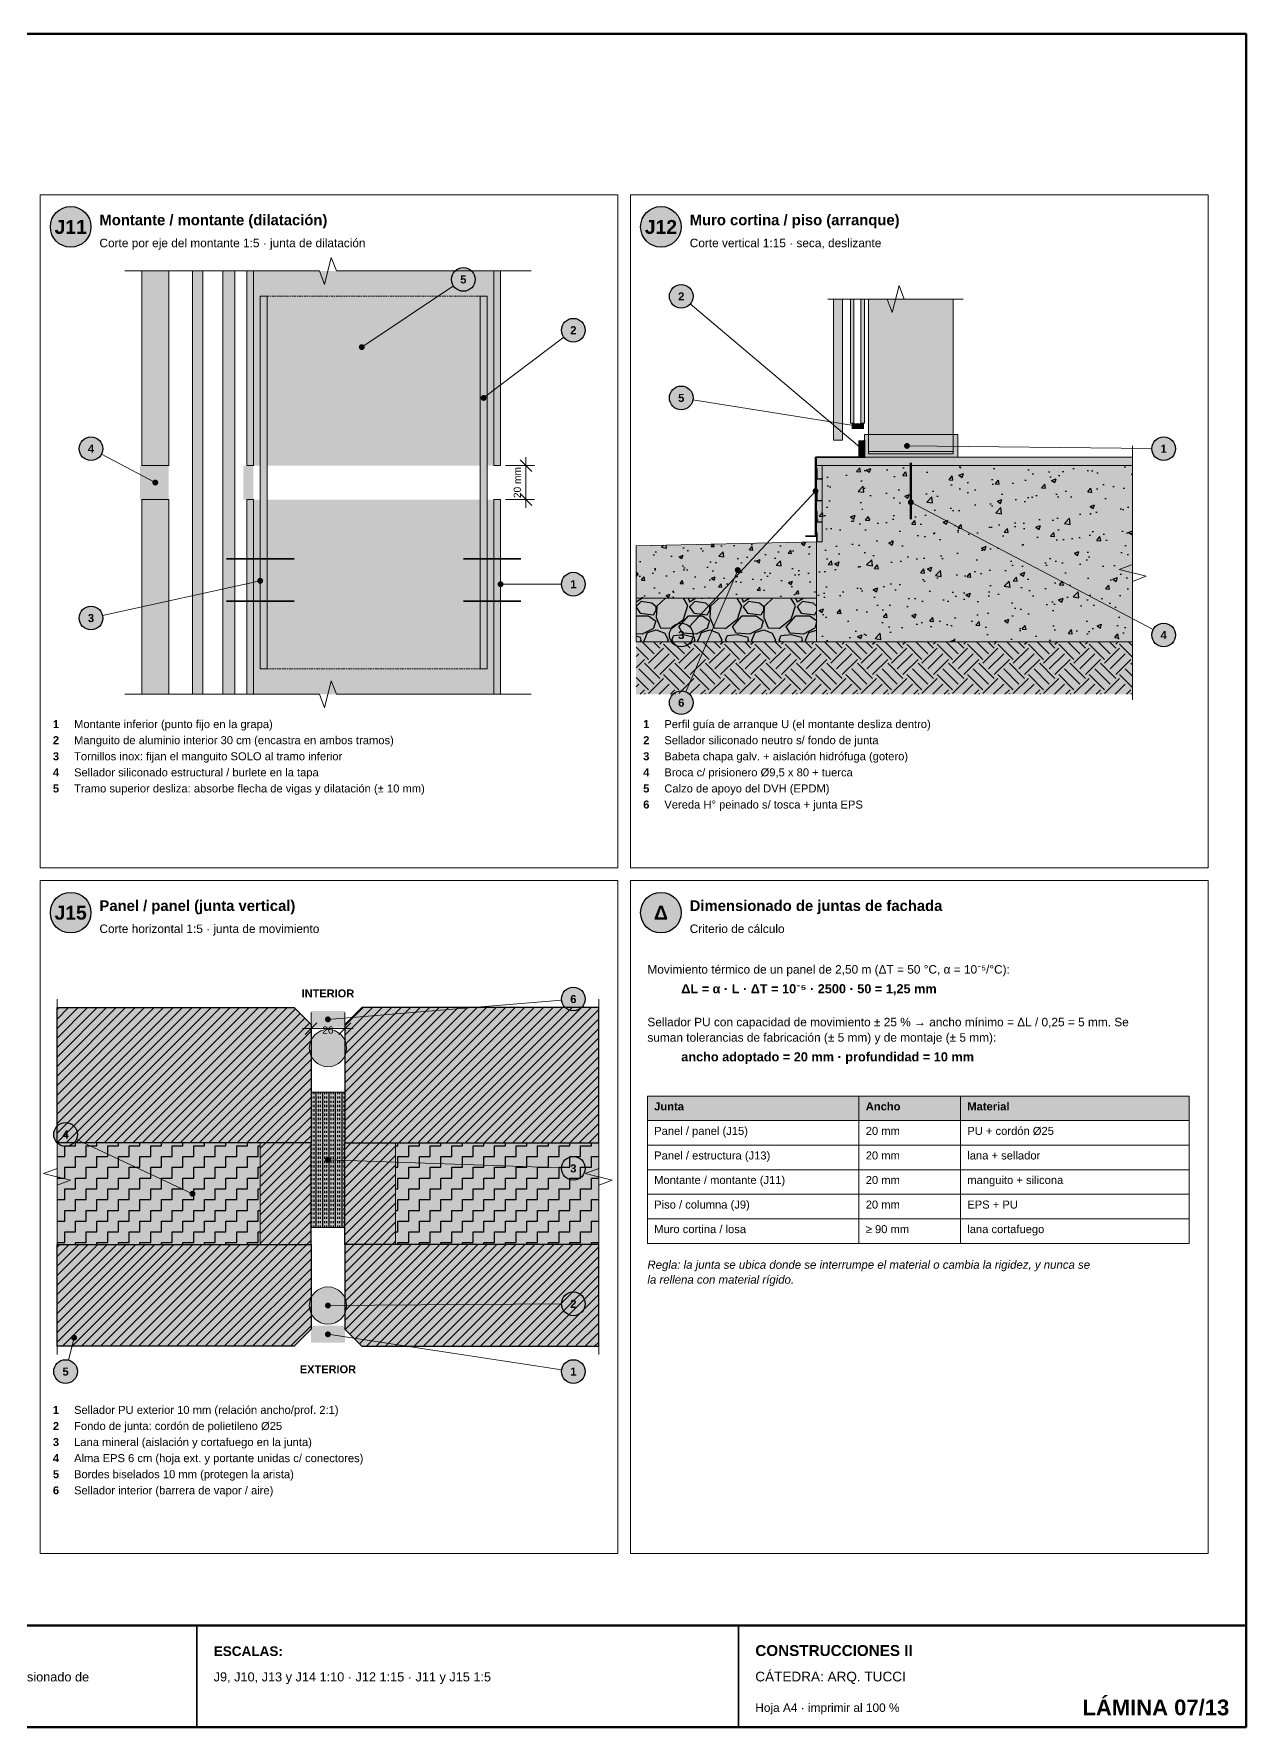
# Model space of a CAD drawing. Header units: millimetres. Extents: x 5 to 292, y 5 to 205.
# Drawn here: x 148.8 to 292, y 5 to 205 of the extents above; entities that cross this region are included whole.
import ezdxf
from ezdxf.enums import TextEntityAlignment as Align

# ---------------------------------------------------------------- set-up
doc = ezdxf.new("R2010")
doc.units = ezdxf.units.MM
doc.linetypes.add('DASHED', pattern=[1.524, 1.27, -0.254])
for name, color, linetype in [('CONTORNOS', 7, 'Continuous'), ('CONTORNOS-RAYADO', 8, 'Continuous'), ('CONTORNOS-RELLENO', 9, 'Continuous'), ('COTAS', 7, 'Continuous'), ('LINEAS', 7, 'Continuous'), ('LINEAS-RELLENO', 9, 'Continuous'), ('MARCO', 7, 'Continuous'), ('REFERENCIAS', 7, 'Continuous'), ('REFERENCIAS-RELLENO', 9, 'Continuous'), ('TABLAS', 7, 'Continuous'), ('TABLAS-RELLENO', 9, 'Continuous'), ('TEXTOS', 7, 'Continuous')]:
    doc.layers.add(name, color=color, linetype=linetype)
doc.styles.add('ARIAL', font='arial.ttf')
doc.styles.add('ARIAL-CURSIVA', font='ariali.ttf')
doc.styles.add('ARIAL-NEGRITA', font='arialbd.ttf')

msp = doc.modelspace()

# ---------------------------------------------------------------- hatches: boundary and pattern name
at = {"layer": 'CONTORNOS-RAYADO'}
h = msp.add_hatch(dxfattribs=at)
h.set_pattern_fill('AR-SAND', color=8, scale=0.015)
h.paths.add_polyline_path([(241.25, 154), (278.58, 154), (278.58, 155), (241.25, 155)])
h = msp.add_hatch(dxfattribs=at)
h.set_pattern_fill('AR-CONC', color=8, scale=0.03)
h.paths.add_polyline_path([(241.25, 133.2), (278.58, 133.2), (278.58, 154), (241.25, 154)])
h = msp.add_hatch(dxfattribs=at)
h.set_pattern_fill('ZIGZAG', color=8, scale=0.2, angle=90)
h.paths.add_polyline_path([(241.25, 145), (241.92, 145), (241.92, 154), (241.25, 154)])
h = msp.add_hatch(dxfattribs=at)
h.set_pattern_fill('AR-CONC', color=8, scale=0.025)
h.paths.add_polyline_path([(219.92, 138.33), (241.25, 138.33), (241.25, 145), (219.92, 144.53)])
h = msp.add_hatch(dxfattribs=at)
h.set_pattern_fill('GRAVEL', color=8, scale=0.25)
h.paths.add_polyline_path([(219.92, 133.2), (241.25, 133.2), (241.25, 138.33), (219.92, 138.33)])
h = msp.add_hatch(dxfattribs=at)
h.set_pattern_fill('EARTH', color=8, scale=0.4, angle=45)
h.paths.add_polyline_path([(219.92, 127), (278.58, 127), (278.58, 133.2), (219.92, 133.2)])
h = msp.add_hatch(dxfattribs=at)
h.set_pattern_fill('ANSI31', color=8, scale=0.25)
h.paths.add_polyline_path([(181.5, 74), (151.5, 74), (151.5, 90), (179.5, 90), (181.5, 88)])
h = msp.add_hatch(dxfattribs=at)
h.set_pattern_fill('ANSI31', color=8, scale=0.25)
h.paths.add_polyline_path([(185.5, 74), (215.5, 74), (215.5, 90), (187.5, 90), (185.5, 88)])
h = msp.add_hatch(dxfattribs=at)
h.set_pattern_fill('INSUL', color=8, scale=0.08, angle=90)
h.paths.add_polyline_path([(181.5, 64), (185.5, 64), (185.5, 80), (181.5, 80)])
h = msp.add_hatch(dxfattribs=at)
h.set_pattern_fill('ZIGZAG', color=8, scale=0.2)
h.paths.add_polyline_path([(151.5, 62), (175.5, 62), (175.5, 74), (151.5, 74)])
h = msp.add_hatch(dxfattribs=at)
h.set_pattern_fill('ANSI31', color=8, scale=0.25)
h.paths.add_polyline_path([(175.5, 62), (181.5, 62), (181.5, 74), (175.5, 74)])
h = msp.add_hatch(dxfattribs=at)
h.set_pattern_fill('ANSI31', color=8, scale=0.25)
h.paths.add_polyline_path([(185.5, 62), (191.5, 62), (191.5, 74), (185.5, 74)])
h = msp.add_hatch(dxfattribs=at)
h.set_pattern_fill('ZIGZAG', color=8, scale=0.2)
h.paths.add_polyline_path([(191.5, 62), (215.5, 62), (215.5, 74), (191.5, 74)])
h = msp.add_hatch(dxfattribs=at)
h.set_pattern_fill('ANSI31', color=8, scale=0.25)
h.paths.add_polyline_path([(181.5, 52), (179.5, 50), (151.5, 50), (151.5, 62), (181.5, 62)])
h = msp.add_hatch(dxfattribs=at)
h.set_pattern_fill('ANSI31', color=8, scale=0.25)
h.paths.add_polyline_path([(185.5, 52), (187.5, 50), (215.5, 50), (215.5, 62), (185.5, 62)])
at = {"layer": 'CONTORNOS-RELLENO', "true_color": 0xb9c0c6}
h = msp.add_hatch(color=9, dxfattribs=at)
h.dxf.hatch_style = 1
h.paths.add_polyline_path([(161.5, 154), (164.7, 154), (164.7, 177), (161.5, 177)])
at = {"layer": 'CONTORNOS-RELLENO', "true_color": 0xbfe3f0}
h = msp.add_hatch(color=254, dxfattribs=at)
h.dxf.hatch_style = 1
h.paths.add_polyline_path([(167.5, 127), (168.7, 127), (168.7, 177), (167.5, 177)])
h = msp.add_hatch(color=254, dxfattribs=at)
h.dxf.hatch_style = 1
h.paths.add_polyline_path([(171.1, 127), (172.5, 127), (172.5, 177), (171.1, 177)])
at = {"layer": 'CONTORNOS-RELLENO', "true_color": 0x9aa3ab}
h = msp.add_hatch(color=253, dxfattribs=at)
h.dxf.hatch_style = 1
h.paths.add_polyline_path([(173.9, 154), (174.7, 154), (174.7, 177), (173.9, 177)])
at = {"layer": 'CONTORNOS-RELLENO', "true_color": 0xf6f7f8}
h = msp.add_hatch(color=7, dxfattribs=at)
h.dxf.hatch_style = 1
h.paths.add_polyline_path([(174.7, 154), (203.1, 154), (203.1, 177), (174.7, 177)])
at = {"layer": 'CONTORNOS-RELLENO', "true_color": 0x9aa3ab}
h = msp.add_hatch(color=253, dxfattribs=at)
h.dxf.hatch_style = 1
h.paths.add_polyline_path([(203.1, 154), (203.9, 154), (203.9, 177), (203.1, 177)])
at = {"layer": 'CONTORNOS-RELLENO', "true_color": 0x7c858d}
h = msp.add_hatch(color=252, dxfattribs=at)
h.dxf.hatch_style = 1
h.paths.add_polyline_path([(175.5, 130), (176.3, 130), (176.3, 174), (175.5, 174)])
h = msp.add_hatch(color=252, dxfattribs=at)
h.dxf.hatch_style = 1
h.paths.add_polyline_path([(201.5, 130), (202.3, 130), (202.3, 174), (201.5, 174)])
at = {"layer": 'CONTORNOS-RELLENO', "true_color": 0xb9c0c6}
h = msp.add_hatch(color=9, dxfattribs=at)
h.dxf.hatch_style = 1
h.paths.add_polyline_path([(243.25, 157), (244.32, 157), (244.32, 173.67), (243.25, 173.67)])
at = {"layer": 'CONTORNOS-RELLENO', "true_color": 0xbfe3f0}
h = msp.add_hatch(color=254, dxfattribs=at)
h.dxf.hatch_style = 1
h.paths.add_polyline_path([(245.25, 159), (245.65, 159), (245.65, 173.67), (245.25, 173.67)])
h = msp.add_hatch(color=254, dxfattribs=at)
h.dxf.hatch_style = 1
h.paths.add_polyline_path([(246.45, 159), (246.92, 159), (246.92, 173.67), (246.45, 173.67)])
at = {"layer": 'CONTORNOS-RELLENO', "true_color": 0xe3e7ea}
h = msp.add_hatch(color=254, dxfattribs=at)
h.dxf.hatch_style = 1
h.paths.add_polyline_path([(247.38, 155.67), (257.38, 155.67), (257.38, 173.67), (247.38, 173.67)])
at = {"layer": 'CONTORNOS-RELLENO', "true_color": 0x333333}
h = msp.add_hatch(color=250, dxfattribs=at)
h.dxf.hatch_style = 1
h.paths.add_polyline_path([(245.38, 158.33), (246.85, 158.33), (246.85, 159), (245.38, 159)])
at = {"layer": 'CONTORNOS-RELLENO', "true_color": 0x111111}
h = msp.add_hatch(color=250, dxfattribs=at)
h.dxf.hatch_style = 1
h.paths.add_polyline_path([(246.18, 155), (246.92, 155), (246.92, 157), (246.18, 157)])
at = {"layer": 'CONTORNOS-RELLENO', "true_color": 0x9aa3ab}
h = msp.add_hatch(color=253, dxfattribs=at)
h.dxf.hatch_style = 1
h.paths.add_polyline_path([(246.92, 155), (257.92, 155), (257.92, 157.67), (246.92, 157.67)])
at = {"layer": 'CONTORNOS-RELLENO', "true_color": 0x111111}
h = msp.add_hatch(color=250, dxfattribs=at)
h.dxf.hatch_style = 1
h.paths.add_polyline_path([(161.3, 150), (164.7, 150), (164.7, 154), (161.3, 154)])
h = msp.add_hatch(color=250, dxfattribs=at)
h.dxf.hatch_style = 1
h.paths.add_polyline_path([(173.5, 150), (174.7, 150), (174.7, 154), (173.5, 154)])
at = {"layer": 'CONTORNOS-RELLENO', "true_color": 0xe9e9e9}
h = msp.add_hatch(color=254, dxfattribs=at)
h.dxf.hatch_style = 1
h.paths.add_polyline_path([(241.25, 154), (278.58, 154), (278.58, 155), (241.25, 155)])
at = {"layer": 'CONTORNOS-RELLENO', "true_color": 0xdedad2}
h = msp.add_hatch(color=254, dxfattribs=at)
h.dxf.hatch_style = 1
h.paths.add_polyline_path([(241.25, 133.2), (278.58, 133.2), (278.58, 154), (241.25, 154)])
at = {"layer": 'CONTORNOS-RELLENO', "true_color": 0xfff5bf}
h = msp.add_hatch(color=254, dxfattribs=at)
h.dxf.hatch_style = 1
h.paths.add_polyline_path([(241.25, 145), (241.92, 145), (241.92, 154), (241.25, 154)])
at = {"layer": 'CONTORNOS-RELLENO', "true_color": 0xb9c0c6}
h = msp.add_hatch(color=9, dxfattribs=at)
h.dxf.hatch_style = 1
h.paths.add_polyline_path([(161.5, 127), (164.7, 127), (164.7, 150), (161.5, 150)])
at = {"layer": 'CONTORNOS-RELLENO', "true_color": 0x9aa3ab}
h = msp.add_hatch(color=253, dxfattribs=at)
h.dxf.hatch_style = 1
h.paths.add_polyline_path([(173.9, 127), (174.7, 127), (174.7, 150), (173.9, 150)])
at = {"layer": 'CONTORNOS-RELLENO', "true_color": 0xf6f7f8}
h = msp.add_hatch(color=7, dxfattribs=at)
h.dxf.hatch_style = 1
h.paths.add_polyline_path([(174.7, 127), (203.1, 127), (203.1, 150), (174.7, 150)])
at = {"layer": 'CONTORNOS-RELLENO', "true_color": 0x9aa3ab}
h = msp.add_hatch(color=253, dxfattribs=at)
h.dxf.hatch_style = 1
h.paths.add_polyline_path([(203.1, 127), (203.9, 127), (203.9, 150), (203.1, 150)])
at = {"layer": 'CONTORNOS-RELLENO', "true_color": 0xe6e4df}
h = msp.add_hatch(color=254, dxfattribs=at)
h.dxf.hatch_style = 1
h.paths.add_polyline_path([(219.92, 138.33), (241.25, 138.33), (241.25, 145), (219.92, 144.53)])
at = {"layer": 'CONTORNOS-RELLENO', "true_color": 0xefe4c8}
h = msp.add_hatch(color=254, dxfattribs=at)
h.dxf.hatch_style = 1
h.paths.add_polyline_path([(219.92, 133.2), (241.25, 133.2), (241.25, 138.33), (219.92, 138.33)])
at = {"layer": 'CONTORNOS-RELLENO', "true_color": 0xece3d2}
h = msp.add_hatch(color=254, dxfattribs=at)
h.dxf.hatch_style = 1
h.paths.add_polyline_path([(219.92, 127), (278.58, 127), (278.58, 133.2), (219.92, 133.2)])
at = {"layer": 'CONTORNOS-RELLENO', "true_color": 0xd3d6d9}
h = msp.add_hatch(color=254, dxfattribs=at)
h.dxf.hatch_style = 1
h.paths.add_polyline_path([(181.5, 74), (151.5, 74), (151.5, 90), (179.5, 90), (181.5, 88)])
h = msp.add_hatch(color=254, dxfattribs=at)
h.dxf.hatch_style = 1
h.paths.add_polyline_path([(185.5, 74), (215.5, 74), (215.5, 90), (187.5, 90), (185.5, 88)])
at = {"layer": 'CONTORNOS-RELLENO', "true_color": 0x222222}
h = msp.add_hatch(color=250, dxfattribs=at)
h.dxf.hatch_style = 1
h.paths.add_polyline_path([(181.5, 87.6), (185.5, 87.6), (185.5, 89.6), (181.5, 89.6)])
at = {"layer": 'CONTORNOS-RELLENO', "true_color": 0xfbe2a8}
h = msp.add_hatch(color=41, dxfattribs=at)
h.dxf.hatch_style = 1
h.paths.add_polyline_path([(181.5, 64), (185.5, 64), (185.5, 80), (181.5, 80)])
at = {"layer": 'CONTORNOS-RELLENO', "true_color": 0xfff5bf}
h = msp.add_hatch(color=254, dxfattribs=at)
h.dxf.hatch_style = 1
h.paths.add_polyline_path([(151.5, 62), (175.5, 62), (175.5, 74), (151.5, 74)])
at = {"layer": 'CONTORNOS-RELLENO', "true_color": 0xd3d6d9}
h = msp.add_hatch(color=254, dxfattribs=at)
h.dxf.hatch_style = 1
h.paths.add_polyline_path([(175.5, 62), (181.5, 62), (181.5, 74), (175.5, 74)])
h = msp.add_hatch(color=254, dxfattribs=at)
h.dxf.hatch_style = 1
h.paths.add_polyline_path([(185.5, 62), (191.5, 62), (191.5, 74), (185.5, 74)])
at = {"layer": 'CONTORNOS-RELLENO', "true_color": 0xfff5bf}
h = msp.add_hatch(color=254, dxfattribs=at)
h.dxf.hatch_style = 1
h.paths.add_polyline_path([(191.5, 62), (215.5, 62), (215.5, 74), (191.5, 74)])
at = {"layer": 'CONTORNOS-RELLENO', "true_color": 0xd3d6d9}
h = msp.add_hatch(color=254, dxfattribs=at)
h.dxf.hatch_style = 1
h.paths.add_polyline_path([(181.5, 52), (179.5, 50), (151.5, 50), (151.5, 62), (181.5, 62)])
h = msp.add_hatch(color=254, dxfattribs=at)
h.dxf.hatch_style = 1
h.paths.add_polyline_path([(185.5, 52), (187.5, 50), (215.5, 50), (215.5, 62), (185.5, 62)])
at = {"layer": 'CONTORNOS-RELLENO', "true_color": 0x222222}
h = msp.add_hatch(color=250, dxfattribs=at)
h.dxf.hatch_style = 1
h.paths.add_polyline_path([(181.5, 50.4), (185.5, 50.4), (185.5, 52.4), (181.5, 52.4)])
at = {"layer": 'LINEAS-RELLENO', "true_color": 0xd8d8d8}
h = msp.add_hatch(color=254, dxfattribs=at)
h.dxf.hatch_style = 1
edge = h.paths.add_edge_path()
edge.add_arc((183.5, 85.2), 2.2, 0, 360)
h = msp.add_hatch(color=254, dxfattribs=at)
h.dxf.hatch_style = 1
edge = h.paths.add_edge_path()
edge.add_arc((183.5, 54.8), 2.2, 0, 360)
at = {"layer": 'REFERENCIAS-RELLENO', "true_color": 0xfff1a8}
h = msp.add_hatch(color=51, dxfattribs=at)
h.dxf.hatch_style = 1
edge = h.paths.add_edge_path()
edge.add_arc((153.1, 182.2), 2.4, 0, 360)
h = msp.add_hatch(color=51, dxfattribs=at)
h.dxf.hatch_style = 1
edge = h.paths.add_edge_path()
edge.add_arc((222.85, 182.2), 2.4, 0, 360)
at = {"layer": 'REFERENCIAS-RELLENO', "true_color": 0xffffff}
h = msp.add_hatch(color=7, dxfattribs=at)
h.dxf.hatch_style = 1
edge = h.paths.add_edge_path()
edge.add_arc((199.5, 176), 1.4, 0, 360)
h = msp.add_hatch(color=7, dxfattribs=at)
h.dxf.hatch_style = 1
edge = h.paths.add_edge_path()
edge.add_arc((225.25, 174), 1.4, 0, 360)
h = msp.add_hatch(color=7, dxfattribs=at)
h.dxf.hatch_style = 1
edge = h.paths.add_edge_path()
edge.add_arc((212.5, 170), 1.4, 0, 360)
at = {"layer": 'REFERENCIAS-RELLENO', "true_color": 0x000000}
h = msp.add_hatch(color=18, dxfattribs=at)
h.dxf.hatch_style = 1
edge = h.paths.add_edge_path()
edge.add_arc((187.5, 168), 0.35, 0, 360)
h = msp.add_hatch(color=18, dxfattribs=at)
h.dxf.hatch_style = 1
edge = h.paths.add_edge_path()
edge.add_arc((201.9, 162), 0.35, 0, 360)
at = {"layer": 'REFERENCIAS-RELLENO', "true_color": 0xffffff}
h = msp.add_hatch(color=7, dxfattribs=at)
h.dxf.hatch_style = 1
edge = h.paths.add_edge_path()
edge.add_arc((225.25, 162), 1.4, 0, 360)
at = {"layer": 'REFERENCIAS-RELLENO', "true_color": 0x000000}
h = msp.add_hatch(color=18, dxfattribs=at)
h.dxf.hatch_style = 1
edge = h.paths.add_edge_path()
edge.add_arc((246.12, 158.67), 0.35, 0, 360)
at = {"layer": 'REFERENCIAS-RELLENO', "true_color": 0xffffff}
h = msp.add_hatch(color=7, dxfattribs=at)
h.dxf.hatch_style = 1
edge = h.paths.add_edge_path()
edge.add_arc((155.5, 156), 1.4, 0, 360)
at = {"layer": 'REFERENCIAS-RELLENO', "true_color": 0x000000}
h = msp.add_hatch(color=18, dxfattribs=at)
h.dxf.hatch_style = 1
edge = h.paths.add_edge_path()
edge.add_arc((246.58, 156), 0.35, 0, 360)
h = msp.add_hatch(color=18, dxfattribs=at)
h.dxf.hatch_style = 1
edge = h.paths.add_edge_path()
edge.add_arc((251.92, 156.33), 0.35, 0, 360)
at = {"layer": 'REFERENCIAS-RELLENO', "true_color": 0xffffff}
h = msp.add_hatch(color=7, dxfattribs=at)
h.dxf.hatch_style = 1
edge = h.paths.add_edge_path()
edge.add_arc((282.25, 156), 1.4, 0, 360)
at = {"layer": 'REFERENCIAS-RELLENO', "true_color": 0x000000}
h = msp.add_hatch(color=18, dxfattribs=at)
h.dxf.hatch_style = 1
edge = h.paths.add_edge_path()
edge.add_arc((163.1, 152), 0.35, 0, 360)
h = msp.add_hatch(color=18, dxfattribs=at)
h.dxf.hatch_style = 1
edge = h.paths.add_edge_path()
edge.add_arc((241.12, 151), 0.35, 0, 360)
h = msp.add_hatch(color=18, dxfattribs=at)
h.dxf.hatch_style = 1
edge = h.paths.add_edge_path()
edge.add_arc((252.38, 149.67), 0.35, 0, 360)
h = msp.add_hatch(color=18, dxfattribs=at)
h.dxf.hatch_style = 1
edge = h.paths.add_edge_path()
edge.add_arc((231.92, 141.67), 0.35, 0, 360)
h = msp.add_hatch(color=18, dxfattribs=at)
h.dxf.hatch_style = 1
edge = h.paths.add_edge_path()
edge.add_arc((175.5, 140.4), 0.35, 0, 360)
h = msp.add_hatch(color=18, dxfattribs=at)
h.dxf.hatch_style = 1
edge = h.paths.add_edge_path()
edge.add_arc((203.9, 140), 0.35, 0, 360)
at = {"layer": 'REFERENCIAS-RELLENO', "true_color": 0xffffff}
h = msp.add_hatch(color=7, dxfattribs=at)
h.dxf.hatch_style = 1
edge = h.paths.add_edge_path()
edge.add_arc((212.5, 140), 1.4, 0, 360)
h = msp.add_hatch(color=7, dxfattribs=at)
h.dxf.hatch_style = 1
edge = h.paths.add_edge_path()
edge.add_arc((155.5, 136), 1.4, 0, 360)
h = msp.add_hatch(color=7, dxfattribs=at)
h.dxf.hatch_style = 1
edge = h.paths.add_edge_path()
edge.add_arc((225.25, 134), 1.4, 0, 360)
h = msp.add_hatch(color=7, dxfattribs=at)
h.dxf.hatch_style = 1
edge = h.paths.add_edge_path()
edge.add_arc((282.25, 134), 1.4, 0, 360)
h = msp.add_hatch(color=7, dxfattribs=at)
h.dxf.hatch_style = 1
edge = h.paths.add_edge_path()
edge.add_arc((225.25, 126), 1.4, 0, 360)
at = {"layer": 'REFERENCIAS-RELLENO', "true_color": 0xfff1a8}
h = msp.add_hatch(color=51, dxfattribs=at)
h.dxf.hatch_style = 1
edge = h.paths.add_edge_path()
edge.add_arc((153.1, 101.2), 2.4, 0, 360)
h = msp.add_hatch(color=51, dxfattribs=at)
h.dxf.hatch_style = 1
edge = h.paths.add_edge_path()
edge.add_arc((222.85, 101.2), 2.4, 0, 360)
at = {"layer": 'REFERENCIAS-RELLENO', "true_color": 0xffffff}
h = msp.add_hatch(color=7, dxfattribs=at)
h.dxf.hatch_style = 1
edge = h.paths.add_edge_path()
edge.add_arc((212.5, 91), 1.4, 0, 360)
at = {"layer": 'REFERENCIAS-RELLENO', "true_color": 0x000000}
h = msp.add_hatch(color=18, dxfattribs=at)
h.dxf.hatch_style = 1
edge = h.paths.add_edge_path()
edge.add_arc((183.5, 88.6), 0.35, 0, 360)
at = {"layer": 'REFERENCIAS-RELLENO', "true_color": 0xffffff}
h = msp.add_hatch(color=7, dxfattribs=at)
h.dxf.hatch_style = 1
edge = h.paths.add_edge_path()
edge.add_arc((152.5, 75), 1.4, 0, 360)
at = {"layer": 'REFERENCIAS-RELLENO', "true_color": 0x000000}
h = msp.add_hatch(color=18, dxfattribs=at)
h.dxf.hatch_style = 1
edge = h.paths.add_edge_path()
edge.add_arc((183.5, 72), 0.35, 0, 360)
at = {"layer": 'REFERENCIAS-RELLENO', "true_color": 0xffffff}
h = msp.add_hatch(color=7, dxfattribs=at)
h.dxf.hatch_style = 1
edge = h.paths.add_edge_path()
edge.add_arc((212.5, 71), 1.4, 0, 360)
at = {"layer": 'REFERENCIAS-RELLENO', "true_color": 0x000000}
h = msp.add_hatch(color=18, dxfattribs=at)
h.dxf.hatch_style = 1
edge = h.paths.add_edge_path()
edge.add_arc((167.5, 68), 0.35, 0, 360)
at = {"layer": 'REFERENCIAS-RELLENO', "true_color": 0xffffff}
h = msp.add_hatch(color=7, dxfattribs=at)
h.dxf.hatch_style = 1
edge = h.paths.add_edge_path()
edge.add_arc((212.5, 55), 1.4, 0, 360)
at = {"layer": 'REFERENCIAS-RELLENO', "true_color": 0x000000}
h = msp.add_hatch(color=18, dxfattribs=at)
h.dxf.hatch_style = 1
edge = h.paths.add_edge_path()
edge.add_arc((183.5, 54.8), 0.35, 0, 360)
h = msp.add_hatch(color=18, dxfattribs=at)
h.dxf.hatch_style = 1
edge = h.paths.add_edge_path()
edge.add_arc((153.5, 51), 0.35, 0, 360)
h = msp.add_hatch(color=18, dxfattribs=at)
h.dxf.hatch_style = 1
edge = h.paths.add_edge_path()
edge.add_arc((183.5, 51.4), 0.35, 0, 360)
at = {"layer": 'REFERENCIAS-RELLENO', "true_color": 0xffffff}
h = msp.add_hatch(color=7, dxfattribs=at)
h.dxf.hatch_style = 1
edge = h.paths.add_edge_path()
edge.add_arc((152.5, 47), 1.4, 0, 360)
h = msp.add_hatch(color=7, dxfattribs=at)
h.dxf.hatch_style = 1
edge = h.paths.add_edge_path()
edge.add_arc((212.5, 47), 1.4, 0, 360)
at = {"layer": 'TABLAS-RELLENO', "true_color": 0xe2e6ea}
h = msp.add_hatch(color=254, dxfattribs=at)
h.dxf.hatch_style = 1
h.paths.add_polyline_path([(221.25, 79.54), (246.25, 79.54), (246.25, 76.64), (221.25, 76.64)])
h = msp.add_hatch(color=254, dxfattribs=at)
h.dxf.hatch_style = 1
h.paths.add_polyline_path([(246.25, 79.54), (258.25, 79.54), (258.25, 76.64), (246.25, 76.64)])
h = msp.add_hatch(color=254, dxfattribs=at)
h.dxf.hatch_style = 1
h.paths.add_polyline_path([(258.25, 79.54), (285.25, 79.54), (285.25, 76.64), (258.25, 76.64)])

# ---------------------------------------------------------------- linework, layer by layer
at = {"layer": 'CONTORNOS', "lineweight": 9}
for points in [[(161.5, 154), (164.7, 154), (164.7, 177), (161.5, 177)], [(167.5, 127), (168.7, 127), (168.7, 177), (167.5, 177)], [(171.1, 127), (172.5, 127), (172.5, 177), (171.1, 177)], [(173.9, 154), (174.7, 154), (174.7, 177), (173.9, 177)], [(203.1, 154), (203.9, 154), (203.9, 177), (203.1, 177)], [(175.5, 130), (176.3, 130), (176.3, 174), (175.5, 174)], [(201.5, 130), (202.3, 130), (202.3, 174), (201.5, 174)], [(243.25, 157), (244.32, 157), (244.32, 173.67), (243.25, 173.67)], [(245.25, 159), (245.65, 159), (245.65, 173.67), (245.25, 173.67)], [(246.45, 159), (246.92, 159), (246.92, 173.67), (246.45, 173.67)], [(247.38, 155.4), (257.38, 155.4), (257.38, 157.67), (247.38, 157.67)], [(241.25, 154), (278.58, 154), (278.58, 155), (241.25, 155)], [(241.25, 145), (241.92, 145), (241.92, 154), (241.25, 154)], [(161.5, 127), (164.7, 127), (164.7, 150), (161.5, 150)], [(173.9, 127), (174.7, 127), (174.7, 150), (173.9, 150)], [(203.1, 127), (203.9, 127), (203.9, 150), (203.1, 150)], [(219.92, 133.2), (241.25, 133.2), (241.25, 138.33), (219.92, 138.33)], [(181.5, 64), (185.5, 64), (185.5, 80), (181.5, 80)], [(151.5, 62), (175.5, 62), (175.5, 74), (151.5, 74)], [(191.5, 62), (215.5, 62), (215.5, 74), (191.5, 74)]]:
    msp.add_lwpolyline(points, close=True, dxfattribs=at)
at = {"layer": 'CONTORNOS', "linetype": 'DASHED', "lineweight": 9, "ltscale": 0.15}
msp.add_lwpolyline([(176.3, 130), (201.5, 130), (201.5, 174), (176.3, 174)], close=True, dxfattribs=at)
at = {"layer": 'CONTORNOS', "lineweight": 13}
for points in [[(247.38, 155.67), (257.38, 155.67), (257.38, 173.67), (247.38, 173.67)], [(246.92, 155), (257.92, 155), (257.92, 157.67), (246.92, 157.67)], [(219.92, 138.33), (241.25, 138.33), (241.25, 145), (219.92, 144.53)]]:
    msp.add_lwpolyline(points, close=True, dxfattribs=at)
at = {"layer": 'CONTORNOS', "lineweight": 18}
msp.add_lwpolyline([(241.25, 133.2), (278.58, 133.2), (278.58, 154), (241.25, 154)], close=True, dxfattribs=at)
at = {"layer": 'CONTORNOS', "lineweight": 25}
for points in [[(181.5, 74), (151.5, 74), (151.5, 90), (179.5, 90), (181.5, 88)], [(185.5, 74), (215.5, 74), (215.5, 90), (187.5, 90), (185.5, 88)], [(181.5, 52), (179.5, 50), (151.5, 50), (151.5, 62), (181.5, 62)], [(185.5, 52), (187.5, 50), (215.5, 50), (215.5, 62), (185.5, 62)]]:
    msp.add_lwpolyline(points, close=True, dxfattribs=at)
at = {"layer": 'COTAS', "lineweight": 9}
for points in [[(204.5, 154), (207.9, 154)], [(204.5, 150), (207.9, 150)], [(181.5, 89.4), (181.5, 86.5)], [(185.5, 89.4), (185.5, 86.5)]]:
    msp.add_lwpolyline(points, dxfattribs=at)
at = {"layer": 'COTAS', "lineweight": 35}
for points in [[(207.6, 153.3), (206.2, 154.7)], [(207.6, 149.3), (206.2, 150.7)], [(180.8, 86.8), (182.2, 88.2)], [(184.8, 86.8), (186.2, 88.2)]]:
    msp.add_lwpolyline(points, dxfattribs=at)
at = {"layer": 'COTAS', "lineweight": 13}
for points in [[(206.9, 149), (206.9, 155)], [(180.5, 87.5), (186.5, 87.5)]]:
    msp.add_lwpolyline(points, dxfattribs=at)
at = {"layer": 'LINEAS', "lineweight": 13}
for points in [[(159.5, 177), (182.5, 177), (183.1, 175.4), (183.9, 178.6), (184.5, 177), (207.5, 177)], [(242.58, 173.67), (249.58, 173.67), (250.18, 172.07), (250.98, 175.27), (251.58, 173.67), (258.58, 173.67)], [(278.58, 126.33), (278.58, 140.33), (280.18, 140.93), (276.98, 141.73), (278.58, 142.33), (278.58, 156.33)], [(159.5, 127), (182.5, 127), (183.1, 125.4), (183.9, 128.6), (184.5, 127), (207.5, 127)], [(151.5, 49), (151.5, 69), (153.1, 69.6), (149.9, 70.4), (151.5, 71), (151.5, 91)], [(215.5, 49), (215.5, 69), (217.1, 69.6), (213.9, 70.4), (215.5, 71), (215.5, 91)]]:
    msp.add_lwpolyline(points, dxfattribs=at)
at = {"layer": 'LINEAS', "lineweight": 35}
for points in [[(239.92, 145.67), (241.12, 145.67), (241.12, 155), (246.92, 155), (246.92, 157)], [(171.5, 143), (179.5, 143)], [(199.5, 143), (206.3, 143)], [(171.5, 138), (179.5, 138)], [(199.5, 138), (206.3, 138)]]:
    msp.add_lwpolyline(points, dxfattribs=at)
at = {"layer": 'LINEAS', "lineweight": 50}
msp.add_lwpolyline([(252.38, 154.33), (252.38, 147.67)], dxfattribs=at)
at = {"layer": 'LINEAS', "lineweight": 25}
for points in [[(181.5, 62), (181.5, 74)], [(185.5, 62), (185.5, 74)]]:
    msp.add_lwpolyline(points, dxfattribs=at)
at = {"layer": 'LINEAS', "lineweight": 9}
for centre in [(183.5, 85.2), (183.5, 54.8)]:
    msp.add_circle(centre, 2.2, dxfattribs=at)
at = {"layer": 'MARCO', "lineweight": 50}
for points in [[(5, 205), (292, 205), (292, 5), (5, 5)], [(5, 17), (292, 17), (292, 5), (5, 5)]]:
    msp.add_lwpolyline(points, close=True, dxfattribs=at)
at = {"layer": 'MARCO', "color": 253, "lineweight": 13, "true_color": 0x999999}
for points in [[(149.5, 186), (217.75, 186), (217.75, 106.5), (149.5, 106.5)], [(219.25, 186), (287.5, 186), (287.5, 106.5), (219.25, 106.5)], [(149.5, 105), (217.75, 105), (217.75, 25.5), (149.5, 25.5)], [(219.25, 105), (287.5, 105), (287.5, 25.5), (219.25, 25.5)]]:
    msp.add_lwpolyline(points, close=True, dxfattribs=at)
at = {"layer": 'MARCO', "lineweight": 35}
for points in [[(168, 17), (168, 5)], [(232, 17), (232, 5)]]:
    msp.add_lwpolyline(points, dxfattribs=at)
at = {"layer": 'REFERENCIAS', "lineweight": 13}
for points in [[(187.5, 168), (198.34, 175.22)], [(246.58, 156), (226.32, 173.1)], [(201.9, 162), (211.38, 169.16)], [(246.12, 158.67), (226.63, 161.78)], [(251.92, 156.33), (280.85, 156.02)], [(163.1, 152), (156.74, 155.35)], [(241.12, 151), (226.21, 135.02)], [(252.38, 149.67), (281.01, 134.65)], [(175.5, 140.4), (156.87, 136.3)], [(203.9, 140), (211.1, 140)], [(231.92, 141.67), (225.8, 127.29)], [(183.5, 88.6), (211.1, 90.88)], [(167.5, 68), (153.77, 74.41)], [(183.5, 72), (211.1, 71.05)], [(183.5, 54.8), (211.1, 54.99)], [(153.5, 51), (152.84, 48.36)], [(183.5, 51.4), (211.12, 47.21)]]:
    msp.add_lwpolyline(points, dxfattribs=at)
at = {"layer": 'REFERENCIAS', "lineweight": 25}
for centre, radius in [((153.1, 182.2), 2.4), ((222.85, 182.2), 2.4), ((199.5, 176), 1.4), ((225.25, 174), 1.4), ((212.5, 170), 1.4), ((225.25, 162), 1.4), ((155.5, 156), 1.4), ((282.25, 156), 1.4), ((212.5, 140), 1.4), ((155.5, 136), 1.4), ((225.25, 134), 1.4), ((282.25, 134), 1.4), ((225.25, 126), 1.4), ((153.1, 101.2), 2.4), ((222.85, 101.2), 2.4), ((212.5, 91), 1.4), ((152.5, 75), 1.4), ((212.5, 71), 1.4), ((212.5, 55), 1.4), ((152.5, 47), 1.4), ((212.5, 47), 1.4)]:
    msp.add_circle(centre, radius, dxfattribs=at)
at = {"layer": 'TABLAS', "lineweight": 13}
for points in [[(221.25, 79.54), (246.25, 79.54), (246.25, 76.64), (221.25, 76.64)], [(246.25, 79.54), (258.25, 79.54), (258.25, 76.64), (246.25, 76.64)], [(258.25, 79.54), (285.25, 79.54), (285.25, 76.64), (258.25, 76.64)], [(221.25, 76.64), (246.25, 76.64), (246.25, 73.74), (221.25, 73.74)], [(246.25, 76.64), (258.25, 76.64), (258.25, 73.74), (246.25, 73.74)], [(258.25, 76.64), (285.25, 76.64), (285.25, 73.74), (258.25, 73.74)], [(221.25, 73.74), (246.25, 73.74), (246.25, 70.84), (221.25, 70.84)], [(246.25, 73.74), (258.25, 73.74), (258.25, 70.84), (246.25, 70.84)], [(258.25, 73.74), (285.25, 73.74), (285.25, 70.84), (258.25, 70.84)], [(221.25, 70.84), (246.25, 70.84), (246.25, 67.94), (221.25, 67.94)], [(246.25, 70.84), (258.25, 70.84), (258.25, 67.94), (246.25, 67.94)], [(258.25, 70.84), (285.25, 70.84), (285.25, 67.94), (258.25, 67.94)], [(221.25, 67.94), (246.25, 67.94), (246.25, 65.04), (221.25, 65.04)], [(246.25, 67.94), (258.25, 67.94), (258.25, 65.04), (246.25, 65.04)], [(258.25, 67.94), (285.25, 67.94), (285.25, 65.04), (258.25, 65.04)], [(221.25, 65.04), (246.25, 65.04), (246.25, 62.14), (221.25, 62.14)], [(246.25, 65.04), (258.25, 65.04), (258.25, 62.14), (246.25, 62.14)], [(258.25, 65.04), (285.25, 65.04), (285.25, 62.14), (258.25, 62.14)]]:
    msp.add_lwpolyline(points, close=True, dxfattribs=at)

# ---------------------------------------------------------------- texts
at = {"layer": 'COTAS', "style": 'ARIAL'}
msp.add_text('20 mm', height=0.859, rotation=90, dxfattribs=at).set_placement((206.3, 152), align=Align.CENTER)
msp.add_text('20', height=0.859, dxfattribs=at).set_placement((183.5, 86.9), align=Align.CENTER)
at = {"layer": 'MARCO'}
for s, height, style, p in [('ESCALAS:', 1.146, 'ARIAL-NEGRITA', (170, 13.4)), ('CONSTRUCCIONES II', 1.2888, 'ARIAL-NEGRITA', (234, 13.4)), ('Juntas y uniones de cerramientos J9 a J15 · dimensionado de', 1.074, 'ARIAL', (114, 10.4)), ('J9, J10, J13 y J14 1:10 · J12 1:15 · J11 y J15 1:5', 1.074, 'ARIAL', (170, 10.4)), ('CÁTEDRA: ARQ. TUCCI', 1.1456, 'ARIAL', (234, 10.4)), ('Hoja A4 · imprimir al 100 %', 1.0024, 'ARIAL', (234, 6.8))]:
    msp.add_text(s, height=height, dxfattribs=dict(at, style=style)).set_placement(p)
at = {"layer": 'MARCO', "style": 'ARIAL-NEGRITA'}
msp.add_text('LÁMINA 07/13', height=1.8616, dxfattribs=at).set_placement((290, 6.4), align=Align.RIGHT)
at = {"layer": 'REFERENCIAS', "style": 'ARIAL-NEGRITA'}
for s, height, p in [('J11', 1.632, (153.1, 181.38)), ('J12', 1.632, (222.85, 181.38)), ('5', 0.952, (199.5, 175.52)), ('2', 0.952, (225.25, 173.52)), ('2', 0.952, (212.5, 169.52)), ('5', 0.952, (225.25, 161.52)), ('4', 0.952, (155.5, 155.52)), ('1', 0.952, (282.25, 155.52)), ('1', 0.952, (212.5, 139.52)), ('3', 0.952, (155.5, 135.52)), ('3', 0.952, (225.25, 133.52)), ('4', 0.952, (282.25, 133.52)), ('6', 0.952, (225.25, 125.52)), ('J15', 1.632, (153.1, 100.38)), ('Δ', 1.63, (222.85, 100.38)), ('6', 0.952, (212.5, 90.52)), ('4', 0.952, (152.5, 74.52)), ('3', 0.952, (212.5, 70.52)), ('2', 0.952, (212.5, 54.52)), ('5', 0.952, (152.5, 46.52)), ('1', 0.952, (212.5, 46.52))]:
    msp.add_text(s, height=height, dxfattribs=at).set_placement(p, align=Align.CENTER)
at = {"layer": 'TABLAS'}
for s, height, style, p in [('Junta', 0.945, 'ARIAL-NEGRITA', (222.05, 77.85)), ('Ancho', 0.945, 'ARIAL-NEGRITA', (247.05, 77.85)), ('Material', 0.945, 'ARIAL-NEGRITA', (259.05, 77.85)), ('Panel / panel (J15)', 0.9451, 'ARIAL', (222.05, 74.95)), ('20 mm', 0.945, 'ARIAL', (247.05, 74.95)), ('PU + cordón Ø25', 0.9451, 'ARIAL', (259.05, 74.95)), ('Panel / estructura (J13)', 0.9451, 'ARIAL', (222.05, 72.05)), ('20 mm', 0.945, 'ARIAL', (247.05, 72.05)), ('lana + sellador', 0.9451, 'ARIAL', (259.05, 72.05)), ('Montante / montante (J11)', 0.9451, 'ARIAL', (222.05, 69.15)), ('20 mm', 0.945, 'ARIAL', (247.05, 69.15)), ('manguito + silicona', 0.9451, 'ARIAL', (259.05, 69.15)), ('Piso / columna (J9)', 0.9451, 'ARIAL', (222.05, 66.25)), ('20 mm', 0.945, 'ARIAL', (247.05, 66.25)), ('EPS + PU', 0.945, 'ARIAL', (259.05, 66.25)), ('Muro cortina / losa', 0.9451, 'ARIAL', (222.05, 63.35)), ('≥ 90 mm', 0.945, 'ARIAL', (247.05, 63.35)), ('lana cortafuego', 0.9451, 'ARIAL', (259.05, 63.35))]:
    msp.add_text(s, height=height, dxfattribs=dict(at, style=style)).set_placement(p)
at = {"layer": 'TEXTOS'}
for s, height, style, p in [('Montante / montante (dilatación)', 1.253, 'ARIAL-NEGRITA', (156.5, 182.4)), ('Muro cortina / piso (arranque)', 1.253, 'ARIAL-NEGRITA', (226.25, 182.4)), ('Perfil guía de arranque U (el montante desliza dentro)', 0.9451, 'ARIAL', (223.25, 123)), ('2', 0.945, 'ARIAL-NEGRITA', (151, 121.1)), ('1', 0.945, 'ARIAL-NEGRITA', (151, 123)), ('Montante inferior (punto fijo en la grapa)', 0.9451, 'ARIAL', (153.5, 123)), ('Manguito de aluminio interior 30 cm (encastra en ambos tramos)', 0.9451, 'ARIAL', (153.5, 121.1)), ('2', 0.945, 'ARIAL-NEGRITA', (220.75, 121.1)), ('1', 0.945, 'ARIAL-NEGRITA', (220.75, 123)), ('Sellador siliconado neutro s/ fondo de junta', 0.9451, 'ARIAL', (223.25, 121.1)), ('3', 0.945, 'ARIAL-NEGRITA', (151, 119.2)), ('Tornillos inox: fijan el manguito SOLO al tramo inferior', 0.9451, 'ARIAL', (153.5, 119.2)), ('3', 0.945, 'ARIAL-NEGRITA', (220.75, 119.2)), ('Babeta chapa galv. + aislación hidrófuga (gotero)', 0.9451, 'ARIAL', (223.25, 119.2)), ('4', 0.945, 'ARIAL-NEGRITA', (151, 117.3)), ('Sellador siliconado estructural / burlete en la tapa', 0.9451, 'ARIAL', (153.5, 117.3)), ('4', 0.945, 'ARIAL-NEGRITA', (220.75, 117.3)), ('Broca c/ prisionero Ø9,5 x 80 + tuerca', 0.9451, 'ARIAL', (223.25, 117.3)), ('5', 0.945, 'ARIAL-NEGRITA', (151, 115.4)), ('Tramo superior desliza: absorbe flecha de vigas y dilatación (± 10 mm)', 0.9451, 'ARIAL', (153.5, 115.4)), ('5', 0.945, 'ARIAL-NEGRITA', (220.75, 115.4)), ('Calzo de apoyo del DVH (EPDM)', 0.9451, 'ARIAL', (223.25, 115.4)), ('6', 0.945, 'ARIAL-NEGRITA', (220.75, 113.5)), ('Vereda H° peinado s/ tosca + junta EPS', 0.9451, 'ARIAL', (223.25, 113.5)), ('Panel / panel (junta vertical)', 1.253, 'ARIAL-NEGRITA', (156.5, 101.4)), ('Dimensionado de juntas de fachada', 1.253, 'ARIAL-NEGRITA', (226.25, 101.4)), ('Movimiento térmico de un panel de 2,50 m (ΔT = 50 °C, α = 10⁻⁵/°C):', 1.0024, 'ARIAL', (221.25, 94)), ('ΔL = α · L · ΔT = 10⁻⁵ · 2500 · 50 = 1,25 mm', 1.074, 'ARIAL-NEGRITA', (225.25, 91.68)), ('Sellador PU con capacidad de movimiento ± 25 % → ancho mínimo = ΔL / 0,25 = 5 mm. Se', 1.0024, 'ARIAL', (221.25, 87.78)), ('suman tolerancias de fabricación (± 5 mm) y de montaje (± 5 mm):', 1.0024, 'ARIAL', (221.25, 85.96)), ('ancho adoptado = 20 mm · profundidad = 10 mm', 1.074, 'ARIAL-NEGRITA', (225.25, 83.64)), ('Regla: la junta se ubica donde se interrumpe el material o cambia la rigidez, y nunca se', 0.9666, 'ARIAL-CURSIVA', (221.25, 59.14)), ('la rellena con material rígido.', 0.9666, 'ARIAL-CURSIVA', (221.25, 57.38)), ('1', 0.945, 'ARIAL-NEGRITA', (151, 42)), ('Sellador PU exterior 10 mm (relación ancho/prof. 2:1)', 0.9451, 'ARIAL', (153.5, 42)), ('2', 0.945, 'ARIAL-NEGRITA', (151, 40.1)), ('Fondo de junta: cordón de polietileno Ø25', 0.9451, 'ARIAL', (153.5, 40.1)), ('3', 0.945, 'ARIAL-NEGRITA', (151, 38.2)), ('Lana mineral (aislación y cortafuego en la junta)', 0.9451, 'ARIAL', (153.5, 38.2)), ('4', 0.945, 'ARIAL-NEGRITA', (151, 36.3)), ('Alma EPS 6 cm (hoja ext. y portante unidas c/ conectores)', 0.9451, 'ARIAL', (153.5, 36.3)), ('5', 0.945, 'ARIAL-NEGRITA', (151, 34.4)), ('Bordes biselados 10 mm (protegen la arista)', 0.9451, 'ARIAL', (153.5, 34.4)), ('6', 0.945, 'ARIAL-NEGRITA', (151, 32.5)), ('Sellador interior (barrera de vapor / aire)', 0.9451, 'ARIAL', (153.5, 32.5))]:
    msp.add_text(s, height=height, dxfattribs=dict(at, style=style)).set_placement(p)
at = {"layer": 'TEXTOS', "color": 250, "true_color": 0x333333, "style": 'ARIAL'}
for s, p in [('Corte por eje del montante 1:5 · junta de dilatación', (156.5, 179.8)), ('Corte vertical 1:15 · seca, deslizante', (226.25, 179.8)), ('Corte horizontal 1:5 · junta de movimiento', (156.5, 98.8)), ('Criterio de cálculo', (226.25, 98.8))]:
    msp.add_text(s, height=1.0024, dxfattribs=at).set_placement(p)
at = {"layer": 'TEXTOS', "style": 'ARIAL-NEGRITA'}
for s, p in [('INTERIOR', (183.5, 91.2)), ('EXTERIOR', (183.5, 46.8))]:
    msp.add_text(s, height=0.931, dxfattribs=at).set_placement(p, align=Align.CENTER)

doc.saveas('drawing.dxf')
